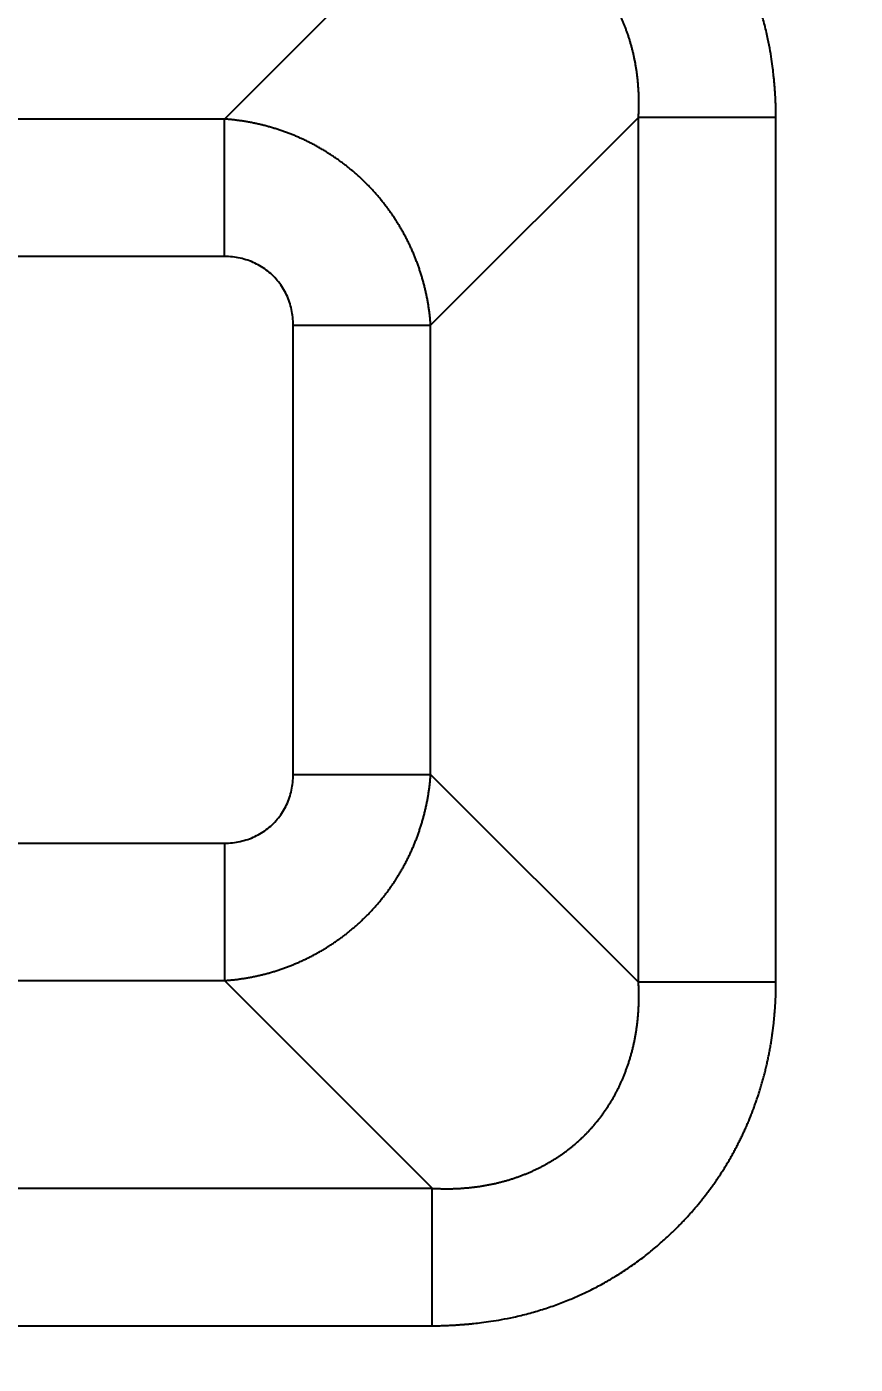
# Model space of a CAD drawing. Header units: millimetres. Extents: x -1286 to 291, y 5350 to 5880.
# Drawn here: x -1117.88 to -1106.43, y 5659.5 to 5678 of the extents above; entities that cross this region are included whole.
import ezdxf

# ---------------------------------------------------------------- set-up
doc = ezdxf.new("R2010")
doc.units = ezdxf.units.MM
doc.layers.add('dim', color=82, linetype='Continuous', lineweight=9)
doc.layers.add('粗实线层', color=7, linetype='Continuous', lineweight=35)
doc.dimstyles.new('ISO-25', dxfattribs={"dimscale": 1.5, "dimtxt": 2.5, "dimasz": 2.5, "dimexe": 1.25, "dimexo": 0.625, "dimtad": 1, "dimtxsty": 'Standard', "dimcen": 2.5, "dimadec": 0, "dimazin": 0, "dimtfac": 1, "dimtmove": 0, "dimatfit": 3, "dimfxl": 0, "dimarcsym": 0})

# ---------------------------------------------------------------- blocks, each defined once
blk = doc.blocks.new('*D39')
at = {"layer": 'Defpoints', "color": 0, "lineweight": 18, "transparency": 16777216}
for p in [(-981.514, 5754.075), (-1136.803, 5623.235)]:
    blk.add_point(p, dxfattribs=at)
at = {"layer": 'dim', "color": 0, "lineweight": -2, "transparency": 16777216}
for p, q in [((-931.597, 5796.133), (-979.219, 5756.008)), ((-1136.803, 5623.235), (-981.514, 5754.075)), ((-1139.097, 5621.302), (-1141.391, 5619.369))]:
    blk.add_line(p, q, dxfattribs=at)
at = {"layer": 'dim', "color": 0, "lineweight": 18, "transparency": 16777216}
for points in [[(-979.542, 5756.391), (-978.897, 5755.626), (-981.514, 5754.075)], [(-1139.419, 5621.684), (-1138.775, 5620.92), (-1136.803, 5623.235)]]:
    blk.add_solid(points, dxfattribs=at)
at = {"layer": 'dim', "color": 0, "lineweight": 18, "transparency": 16777216, "insert": (-942.427, 5790.849), "char_height": 3.75, "attachment_point": 5, "rotation": 40.1161}
blk.add_mtext('∅203,06', dxfattribs=at)

msp = doc.modelspace()

# ---------------------------------------------------------------- linework, layer by layer
at = {"layer": '粗实线层', "lineweight": 25}
for p, q in [((-1115.147, 5676.723), (-1112.274, 5679.596)), ((-1115.147, 5676.723), (-1121.358, 5676.723)), ((-1112.296, 5673.872), (-1109.423, 5676.745)), ((-1109.423, 5664.788), (-1109.423, 5676.745)), ((-1107.522, 5664.787), (-1107.522, 5676.745)), ((-1115.147, 5674.822), (-1121.358, 5674.822)), ((-1114.196, 5667.66), (-1114.196, 5673.872)), ((-1112.296, 5667.66), (-1112.296, 5673.872)), ((-1112.296, 5667.66), (-1109.423, 5664.788)), ((-1121.358, 5666.71), (-1115.147, 5666.71)), ((-1121.358, 5664.81), (-1115.147, 5664.81)), ((-1115.147, 5664.81), (-1112.274, 5661.937)), ((-1124.231, 5661.937), (-1112.274, 5661.937)), ((-1124.231, 5660.036), (-1112.274, 5660.036))]:
    msp.add_line(p, q, dxfattribs=at)
for radius in [87.342, 87.216, 86.564]:
    msp.add_circle((-1053.128, 5688.655), radius, dxfattribs=at)
for centre, radius, start, end in [((-1053.128, 5688.655), 86.224, 180.08059, 269.91941), ((-1053.128, 5688.655), 85.581, 180.90297, 269.09703), ((-1053.128, 5688.655), 83.696, 181.96796, 267.77604), ((-1053.128, 5688.655), 82.706, 182.5804, 267.41961), ((-1059.158, 5688.655), 102.032, 191.56871, 353.81047), ((-1059.158, 5688.655), 101.531, 191.59189, 353.81047), ((-1059.158, 5688.655), 100.442, 191.71935, 339.08959), ((-1059.158, 5688.655), 100.141, 191.71934, 339.08959), ((-1059.158, 5688.655), 100.022, 191.73334, 338.88345), ((-1059.158, 5688.655), 99.521, 191.82936, 338.86382), ((-1059.158, 5688.655), 102.401, 208.57791, 345.69153), ((-1059.158, 5688.655), 102.402, 208.57791, 345.69153)]:
    msp.add_arc(centre, radius, start, end, dxfattribs=at)
for points, knots in [([(-1107.522, 5676.745), (-1107.522, 5676.757), (-1107.522, 5676.782), (-1107.523, 5676.818), (-1107.523, 5676.853), (-1107.524, 5676.888), (-1107.525, 5676.922), (-1107.527, 5676.954), (-1107.528, 5676.986), (-1107.53, 5677.017), (-1107.531, 5677.047), (-1107.533, 5677.076), (-1107.535, 5677.104), (-1107.537, 5677.132), (-1107.539, 5677.158), (-1107.541, 5677.184), (-1107.543, 5677.208), (-1107.545, 5677.232), (-1107.547, 5677.255), (-1107.549, 5677.277), (-1107.552, 5677.298), (-1107.557, 5677.347), (-1107.566, 5677.432), (-1107.584, 5677.56), (-1107.608, 5677.71), (-1107.643, 5677.883), (-1107.689, 5678.071), (-1107.746, 5678.266), (-1107.81, 5678.456), (-1107.879, 5678.634), (-1107.952, 5678.803), (-1108.03, 5678.965), (-1108.116, 5679.127), (-1108.211, 5679.29), (-1108.317, 5679.453), (-1108.43, 5679.613), (-1108.548, 5679.764), (-1108.664, 5679.9), (-1108.775, 5680.022), (-1108.863, 5680.112), (-1108.927, 5680.176), (-1108.97, 5680.217), (-1109.013, 5680.257), (-1109.057, 5680.297), (-1109.101, 5680.337), (-1109.147, 5680.376), (-1109.193, 5680.415), (-1109.239, 5680.453), (-1109.287, 5680.491), (-1109.335, 5680.528), (-1109.383, 5680.565), (-1109.432, 5680.601), (-1109.482, 5680.637), (-1109.533, 5680.672), (-1109.584, 5680.707), (-1109.636, 5680.741), (-1109.688, 5680.774), (-1109.742, 5680.807), (-1109.795, 5680.839), (-1109.85, 5680.871), (-1109.905, 5680.901), (-1109.96, 5680.932), (-1110.016, 5680.961), (-1110.073, 5680.99), (-1110.13, 5681.018), (-1110.188, 5681.046), (-1110.247, 5681.072), (-1110.306, 5681.098), (-1110.365, 5681.124), (-1110.425, 5681.148), (-1110.486, 5681.172), (-1110.547, 5681.195), (-1110.608, 5681.217), (-1110.67, 5681.238), (-1110.732, 5681.259), (-1110.795, 5681.279), (-1110.859, 5681.298), (-1110.923, 5681.316), (-1110.987, 5681.333), (-1111.052, 5681.35), (-1111.117, 5681.365), (-1111.182, 5681.38), (-1111.248, 5681.394), (-1111.314, 5681.407), (-1111.381, 5681.419), (-1111.448, 5681.431), (-1111.515, 5681.441), (-1111.583, 5681.451), (-1111.651, 5681.459), (-1111.719, 5681.467), (-1111.787, 5681.474), (-1111.856, 5681.48), (-1111.925, 5681.485), (-1111.994, 5681.489), (-1112.064, 5681.492), (-1112.134, 5681.494), (-1112.203, 5681.496), (-1112.25, 5681.496), (-1112.274, 5681.496)], [0, 0, 0, 0, 0.004956, 0.009794, 0.014513, 0.019115, 0.023598, 0.027963, 0.032209, 0.036337, 0.040347, 0.044238, 0.04801, 0.051664, 0.055199, 0.058615, 0.061912, 0.06509, 0.06815, 0.071091, 0.073913, 0.076616, 0.090894, 0.108111, 0.128274, 0.151386, 0.178814, 0.205869, 0.232556, 0.258875, 0.282249, 0.306185, 0.330682, 0.35574, 0.381361, 0.408568, 0.434066, 0.45785, 0.47992, 0.500277, 0.508121, 0.515994, 0.523895, 0.531825, 0.539783, 0.54777, 0.555785, 0.563828, 0.5719, 0.579999, 0.588127, 0.596282, 0.604464, 0.612674, 0.620911, 0.629175, 0.637466, 0.645785, 0.65413, 0.662503, 0.670903, 0.67933, 0.687785, 0.696266, 0.704775, 0.71331, 0.721872, 0.730461, 0.739075, 0.747715, 0.756381, 0.765071, 0.773787, 0.782528, 0.791294, 0.800087, 0.808905, 0.81775, 0.82662, 0.835517, 0.844441, 0.85339, 0.862365, 0.871366, 0.880393, 0.889445, 0.898522, 0.907623, 0.916749, 0.9259, 0.935076, 0.944277, 0.953502, 0.962753, 0.972028, 0.981328, 0.990652, 1, 1, 1, 1]), ([(-1109.423, 5676.745), (-1109.422, 5676.754), (-1109.421, 5676.772), (-1109.42, 5676.799), (-1109.419, 5676.826), (-1109.418, 5676.853), (-1109.417, 5676.879), (-1109.417, 5676.906), (-1109.417, 5676.933), (-1109.417, 5676.959), (-1109.417, 5676.986), (-1109.418, 5677.012), (-1109.418, 5677.038), (-1109.419, 5677.065), (-1109.42, 5677.091), (-1109.422, 5677.117), (-1109.423, 5677.143), (-1109.425, 5677.169), (-1109.427, 5677.194), (-1109.429, 5677.22), (-1109.431, 5677.246), (-1109.434, 5677.271), (-1109.437, 5677.297), (-1109.44, 5677.322), (-1109.443, 5677.347), (-1109.446, 5677.372), (-1109.45, 5677.397), (-1109.454, 5677.422), (-1109.458, 5677.447), (-1109.462, 5677.472), (-1109.466, 5677.497), (-1109.471, 5677.521), (-1109.476, 5677.545), (-1109.481, 5677.57), (-1109.486, 5677.594), (-1109.491, 5677.618), (-1109.497, 5677.642), (-1109.503, 5677.666), (-1109.509, 5677.69), (-1109.515, 5677.713), (-1109.521, 5677.737), (-1109.528, 5677.76), (-1109.534, 5677.784), (-1109.541, 5677.807), (-1109.548, 5677.83), (-1109.556, 5677.853), (-1109.563, 5677.875), (-1109.571, 5677.898), (-1109.579, 5677.921), (-1109.587, 5677.943), (-1109.595, 5677.966), (-1109.603, 5677.988), (-1109.612, 5678.01), (-1109.621, 5678.032), (-1109.629, 5678.053), (-1109.639, 5678.075), (-1109.648, 5678.097), (-1109.657, 5678.118), (-1109.667, 5678.139), (-1109.677, 5678.161), (-1109.686, 5678.182), (-1109.697, 5678.202), (-1109.707, 5678.223), (-1109.717, 5678.244), (-1109.728, 5678.264), (-1109.739, 5678.285), (-1109.749, 5678.305), (-1109.761, 5678.325), (-1109.772, 5678.345), (-1109.783, 5678.364), (-1109.795, 5678.384), (-1109.806, 5678.403), (-1109.818, 5678.423), (-1109.83, 5678.442), (-1109.842, 5678.461), (-1109.855, 5678.48), (-1109.867, 5678.499), (-1109.88, 5678.517), (-1109.893, 5678.536), (-1109.905, 5678.554), (-1109.919, 5678.572), (-1109.932, 5678.59), (-1109.945, 5678.608), (-1109.959, 5678.626), (-1109.972, 5678.643), (-1109.986, 5678.661), (-1110, 5678.678), (-1110.014, 5678.695), (-1110.028, 5678.712), (-1110.042, 5678.728), (-1110.057, 5678.745), (-1110.071, 5678.762), (-1110.086, 5678.778), (-1110.101, 5678.794), (-1110.116, 5678.81), (-1110.131, 5678.826), (-1110.146, 5678.841), (-1110.167, 5678.863), (-1110.194, 5678.889), (-1110.227, 5678.92), (-1110.261, 5678.951), (-1110.296, 5678.981), (-1110.331, 5679.011), (-1110.367, 5679.04), (-1110.404, 5679.068), (-1110.441, 5679.096), (-1110.479, 5679.123), (-1110.517, 5679.15), (-1110.557, 5679.176), (-1110.596, 5679.201), (-1110.637, 5679.225), (-1110.678, 5679.249), (-1110.72, 5679.272), (-1110.762, 5679.295), (-1110.805, 5679.317), (-1110.849, 5679.338), (-1110.893, 5679.358), (-1110.938, 5679.378), (-1110.983, 5679.396), (-1111.029, 5679.415), (-1111.075, 5679.432), (-1111.122, 5679.448), (-1111.17, 5679.464), (-1111.218, 5679.479), (-1111.266, 5679.493), (-1111.315, 5679.506), (-1111.365, 5679.519), (-1111.415, 5679.531), (-1111.466, 5679.541), (-1111.517, 5679.551), (-1111.568, 5679.56), (-1111.62, 5679.569), (-1111.672, 5679.576), (-1111.725, 5679.582), (-1111.778, 5679.588), (-1111.832, 5679.592), (-1111.886, 5679.596), (-1111.94, 5679.599), (-1111.995, 5679.601), (-1112.05, 5679.602), (-1112.106, 5679.602), (-1112.161, 5679.601), (-1112.217, 5679.599), (-1112.255, 5679.597), (-1112.274, 5679.596)], [0, 0, 0, 0, 0.005924, 0.011829, 0.017716, 0.023584, 0.029433, 0.035265, 0.041078, 0.046873, 0.05265, 0.058409, 0.06415, 0.069873, 0.075579, 0.081267, 0.086938, 0.092592, 0.098228, 0.103848, 0.10945, 0.115035, 0.120604, 0.126156, 0.131691, 0.13721, 0.142713, 0.1482, 0.15367, 0.159124, 0.164563, 0.169986, 0.175393, 0.180785, 0.186161, 0.191522, 0.196869, 0.2022, 0.207516, 0.212817, 0.218104, 0.223376, 0.228634, 0.233878, 0.239108, 0.244323, 0.249525, 0.254714, 0.259888, 0.26505, 0.270198, 0.275333, 0.280454, 0.285564, 0.29066, 0.295744, 0.300815, 0.305874, 0.310921, 0.315957, 0.32098, 0.325992, 0.330992, 0.33598, 0.340958, 0.345925, 0.35088, 0.355825, 0.36076, 0.365684, 0.370597, 0.375501, 0.380395, 0.385279, 0.390153, 0.395018, 0.399873, 0.40472, 0.409558, 0.414387, 0.419207, 0.424019, 0.428822, 0.433618, 0.438406, 0.443186, 0.447958, 0.452723, 0.457481, 0.462232, 0.466976, 0.471713, 0.476444, 0.481169, 0.485887, 0.4906, 0.495306, 0.500008, 0.509822, 0.519661, 0.529527, 0.539421, 0.549346, 0.559303, 0.569293, 0.579318, 0.589379, 0.599479, 0.609618, 0.619799, 0.630022, 0.64029, 0.650603, 0.660963, 0.671371, 0.68183, 0.69234, 0.702902, 0.713519, 0.724191, 0.734919, 0.745705, 0.756551, 0.767457, 0.778425, 0.789455, 0.80055, 0.811709, 0.822935, 0.834229, 0.845591, 0.857022, 0.868525, 0.880099, 0.891746, 0.903466, 0.915261, 0.927132, 0.93908, 0.951105, 0.963209, 0.975392, 0.987656, 1, 1, 1, 1]), ([(-1112.296, 5673.872), (-1112.296, 5673.881), (-1112.298, 5673.899), (-1112.3, 5673.925), (-1112.302, 5673.952), (-1112.305, 5673.979), (-1112.308, 5674.006), (-1112.311, 5674.032), (-1112.314, 5674.059), (-1112.318, 5674.086), (-1112.322, 5674.113), (-1112.326, 5674.139), (-1112.33, 5674.166), (-1112.335, 5674.192), (-1112.339, 5674.219), (-1112.344, 5674.246), (-1112.35, 5674.272), (-1112.355, 5674.299), (-1112.361, 5674.325), (-1112.367, 5674.352), (-1112.373, 5674.378), (-1112.38, 5674.404), (-1112.386, 5674.431), (-1112.393, 5674.457), (-1112.4, 5674.483), (-1112.408, 5674.509), (-1112.415, 5674.535), (-1112.423, 5674.561), (-1112.431, 5674.587), (-1112.439, 5674.613), (-1112.448, 5674.639), (-1112.457, 5674.665), (-1112.466, 5674.691), (-1112.475, 5674.716), (-1112.485, 5674.742), (-1112.494, 5674.767), (-1112.504, 5674.793), (-1112.514, 5674.818), (-1112.525, 5674.843), (-1112.535, 5674.869), (-1112.546, 5674.894), (-1112.557, 5674.919), (-1112.569, 5674.944), (-1112.58, 5674.968), (-1112.592, 5674.993), (-1112.604, 5675.018), (-1112.616, 5675.042), (-1112.628, 5675.067), (-1112.641, 5675.091), (-1112.654, 5675.115), (-1112.667, 5675.14), (-1112.68, 5675.164), (-1112.694, 5675.188), (-1112.708, 5675.211), (-1112.722, 5675.235), (-1112.736, 5675.259), (-1112.75, 5675.282), (-1112.765, 5675.305), (-1112.78, 5675.329), (-1112.795, 5675.352), (-1112.81, 5675.375), (-1112.825, 5675.397), (-1112.841, 5675.42), (-1112.857, 5675.443), (-1112.873, 5675.465), (-1112.889, 5675.487), (-1112.906, 5675.509), (-1112.923, 5675.531), (-1112.939, 5675.553), (-1112.957, 5675.575), (-1112.974, 5675.596), (-1112.991, 5675.618), (-1113.009, 5675.639), (-1113.027, 5675.66), (-1113.045, 5675.681), (-1113.063, 5675.702), (-1113.082, 5675.722), (-1113.1, 5675.743), (-1113.119, 5675.763), (-1113.138, 5675.783), (-1113.157, 5675.803), (-1113.177, 5675.823), (-1113.196, 5675.842), (-1113.216, 5675.861), (-1113.236, 5675.881), (-1113.256, 5675.9), (-1113.276, 5675.918), (-1113.297, 5675.937), (-1113.317, 5675.956), (-1113.338, 5675.974), (-1113.359, 5675.992), (-1113.38, 5676.01), (-1113.401, 5676.027), (-1113.422, 5676.045), (-1113.444, 5676.062), (-1113.466, 5676.079), (-1113.487, 5676.096), (-1113.509, 5676.113), (-1113.532, 5676.129), (-1113.554, 5676.146), (-1113.576, 5676.162), (-1113.599, 5676.178), (-1113.621, 5676.193), (-1113.644, 5676.209), (-1113.667, 5676.224), (-1113.69, 5676.239), (-1113.713, 5676.254), (-1113.737, 5676.268), (-1113.76, 5676.283), (-1113.784, 5676.297), (-1113.808, 5676.311), (-1113.831, 5676.325), (-1113.855, 5676.338), (-1113.879, 5676.352), (-1113.903, 5676.365), (-1113.928, 5676.378), (-1113.952, 5676.39), (-1113.976, 5676.403), (-1114.001, 5676.415), (-1114.026, 5676.427), (-1114.05, 5676.439), (-1114.075, 5676.45), (-1114.1, 5676.461), (-1114.125, 5676.472), (-1114.15, 5676.483), (-1114.175, 5676.494), (-1114.201, 5676.504), (-1114.226, 5676.514), (-1114.252, 5676.524), (-1114.277, 5676.534), (-1114.303, 5676.544), (-1114.328, 5676.553), (-1114.354, 5676.562), (-1114.38, 5676.571), (-1114.406, 5676.579), (-1114.432, 5676.587), (-1114.457, 5676.595), (-1114.484, 5676.603), (-1114.51, 5676.611), (-1114.536, 5676.618), (-1114.562, 5676.625), (-1114.588, 5676.632), (-1114.614, 5676.639), (-1114.641, 5676.645), (-1114.667, 5676.652), (-1114.694, 5676.658), (-1114.72, 5676.663), (-1114.747, 5676.669), (-1114.773, 5676.674), (-1114.8, 5676.679), (-1114.826, 5676.684), (-1114.853, 5676.688), (-1114.879, 5676.693), (-1114.906, 5676.697), (-1114.933, 5676.701), (-1114.959, 5676.704), (-1114.986, 5676.707), (-1115.013, 5676.711), (-1115.04, 5676.714), (-1115.066, 5676.716), (-1115.093, 5676.719), (-1115.12, 5676.721), (-1115.138, 5676.722), (-1115.147, 5676.723)], [0, 0, 0, 0, 0.006177, 0.012354, 0.018532, 0.024711, 0.030891, 0.037071, 0.043252, 0.049434, 0.055616, 0.061799, 0.067982, 0.074166, 0.080351, 0.086537, 0.092724, 0.098912, 0.105101, 0.11129, 0.117481, 0.123672, 0.129864, 0.136058, 0.142251, 0.148446, 0.154641, 0.160838, 0.167034, 0.173232, 0.179431, 0.18563, 0.19183, 0.198031, 0.204233, 0.210436, 0.21664, 0.222845, 0.229051, 0.235259, 0.241468, 0.247678, 0.25389, 0.260103, 0.266319, 0.272535, 0.278754, 0.284973, 0.291194, 0.297416, 0.30364, 0.309864, 0.31609, 0.322316, 0.328543, 0.334772, 0.341001, 0.347231, 0.353461, 0.359693, 0.365925, 0.372158, 0.378391, 0.384625, 0.39086, 0.397095, 0.403332, 0.409568, 0.415806, 0.422044, 0.428283, 0.434523, 0.440763, 0.447004, 0.453245, 0.459486, 0.465728, 0.47197, 0.478212, 0.484455, 0.490697, 0.49694, 0.503183, 0.509425, 0.515668, 0.52191, 0.528152, 0.534393, 0.540634, 0.546875, 0.553116, 0.559355, 0.565595, 0.571833, 0.578071, 0.584309, 0.590546, 0.596782, 0.603018, 0.609253, 0.615487, 0.621721, 0.627954, 0.634187, 0.640418, 0.64665, 0.65288, 0.659109, 0.665338, 0.671565, 0.677791, 0.684017, 0.690241, 0.696464, 0.702686, 0.708906, 0.715125, 0.721342, 0.727558, 0.733772, 0.739985, 0.746196, 0.752405, 0.758614, 0.764821, 0.771027, 0.777231, 0.783435, 0.789638, 0.79584, 0.802041, 0.808241, 0.81444, 0.820639, 0.826837, 0.833033, 0.839229, 0.845424, 0.851618, 0.857812, 0.864004, 0.870196, 0.876386, 0.882575, 0.888763, 0.894951, 0.901137, 0.907322, 0.913506, 0.91969, 0.925872, 0.932054, 0.938235, 0.944415, 0.950595, 0.956774, 0.962951, 0.969128, 0.975305, 0.98148, 0.987654, 0.993828, 1, 1, 1, 1]), ([(-1115.147, 5674.822), (-1115.147, 5674.926), (-1115.147, 5675.03), (-1115.147, 5675.235), (-1115.147, 5675.336), (-1115.147, 5675.534), (-1115.147, 5675.63), (-1115.147, 5675.816), (-1115.147, 5675.905), (-1115.147, 5676.074), (-1115.147, 5676.154), (-1115.147, 5676.302), (-1115.147, 5676.371), (-1115.147, 5676.495), (-1115.147, 5676.55), (-1115.147, 5676.647), (-1115.147, 5676.689), (-1115.147, 5676.723)], [0, 0, 0, 0, 0.125, 0.125, 0.25, 0.25, 0.375, 0.375, 0.5, 0.5, 0.625, 0.625, 0.75, 0.75, 0.875, 0.875, 1, 1, 1, 1]), ([(-1107.522, 5676.745), (-1107.626, 5676.745), (-1107.73, 5676.745), (-1107.935, 5676.745), (-1108.036, 5676.745), (-1108.234, 5676.745), (-1108.33, 5676.745), (-1108.516, 5676.745), (-1108.605, 5676.745), (-1108.774, 5676.745), (-1108.854, 5676.745), (-1109.002, 5676.745), (-1109.071, 5676.745), (-1109.195, 5676.745), (-1109.251, 5676.745), (-1109.348, 5676.745), (-1109.389, 5676.745), (-1109.423, 5676.745)], [0, 0, 0, 0, 0.125, 0.125, 0.25, 0.25, 0.375, 0.375, 0.5, 0.5, 0.625, 0.625, 0.75, 0.75, 0.875, 0.875, 1, 1, 1, 1]), ([(-1115.147, 5664.81), (-1115.138, 5664.81), (-1115.12, 5664.812), (-1115.093, 5664.814), (-1115.066, 5664.816), (-1115.04, 5664.819), (-1115.013, 5664.822), (-1114.986, 5664.825), (-1114.959, 5664.828), (-1114.933, 5664.832), (-1114.906, 5664.836), (-1114.879, 5664.84), (-1114.853, 5664.844), (-1114.826, 5664.849), (-1114.799, 5664.853), (-1114.773, 5664.858), (-1114.746, 5664.864), (-1114.72, 5664.869), (-1114.693, 5664.875), (-1114.667, 5664.881), (-1114.641, 5664.887), (-1114.614, 5664.893), (-1114.588, 5664.9), (-1114.562, 5664.907), (-1114.535, 5664.914), (-1114.509, 5664.922), (-1114.483, 5664.929), (-1114.457, 5664.937), (-1114.431, 5664.945), (-1114.405, 5664.953), (-1114.379, 5664.962), (-1114.354, 5664.971), (-1114.328, 5664.98), (-1114.302, 5664.989), (-1114.277, 5664.998), (-1114.251, 5665.008), (-1114.226, 5665.018), (-1114.2, 5665.028), (-1114.175, 5665.039), (-1114.15, 5665.049), (-1114.125, 5665.06), (-1114.1, 5665.071), (-1114.075, 5665.082), (-1114.05, 5665.094), (-1114.025, 5665.106), (-1114.001, 5665.118), (-1113.976, 5665.13), (-1113.952, 5665.142), (-1113.927, 5665.155), (-1113.903, 5665.168), (-1113.879, 5665.181), (-1113.855, 5665.194), (-1113.831, 5665.208), (-1113.807, 5665.222), (-1113.783, 5665.236), (-1113.76, 5665.25), (-1113.736, 5665.264), (-1113.713, 5665.279), (-1113.69, 5665.294), (-1113.667, 5665.309), (-1113.644, 5665.324), (-1113.621, 5665.339), (-1113.598, 5665.355), (-1113.576, 5665.371), (-1113.553, 5665.387), (-1113.531, 5665.403), (-1113.509, 5665.42), (-1113.487, 5665.436), (-1113.465, 5665.453), (-1113.444, 5665.47), (-1113.422, 5665.488), (-1113.401, 5665.505), (-1113.379, 5665.523), (-1113.358, 5665.541), (-1113.338, 5665.559), (-1113.317, 5665.577), (-1113.296, 5665.596), (-1113.276, 5665.614), (-1113.256, 5665.633), (-1113.236, 5665.652), (-1113.216, 5665.671), (-1113.196, 5665.691), (-1113.176, 5665.71), (-1113.157, 5665.73), (-1113.138, 5665.75), (-1113.119, 5665.77), (-1113.1, 5665.79), (-1113.081, 5665.811), (-1113.063, 5665.831), (-1113.045, 5665.852), (-1113.027, 5665.873), (-1113.009, 5665.894), (-1112.991, 5665.915), (-1112.974, 5665.936), (-1112.956, 5665.958), (-1112.939, 5665.98), (-1112.922, 5666.001), (-1112.906, 5666.023), (-1112.889, 5666.045), (-1112.873, 5666.068), (-1112.857, 5666.09), (-1112.841, 5666.113), (-1112.825, 5666.135), (-1112.81, 5666.158), (-1112.795, 5666.181), (-1112.779, 5666.204), (-1112.765, 5666.227), (-1112.75, 5666.251), (-1112.736, 5666.274), (-1112.721, 5666.298), (-1112.707, 5666.321), (-1112.694, 5666.345), (-1112.68, 5666.369), (-1112.667, 5666.393), (-1112.654, 5666.417), (-1112.641, 5666.442), (-1112.628, 5666.466), (-1112.616, 5666.49), (-1112.604, 5666.515), (-1112.592, 5666.54), (-1112.58, 5666.564), (-1112.568, 5666.589), (-1112.557, 5666.614), (-1112.546, 5666.639), (-1112.535, 5666.664), (-1112.525, 5666.689), (-1112.514, 5666.715), (-1112.504, 5666.74), (-1112.494, 5666.765), (-1112.484, 5666.791), (-1112.475, 5666.817), (-1112.466, 5666.842), (-1112.457, 5666.868), (-1112.448, 5666.894), (-1112.439, 5666.92), (-1112.431, 5666.945), (-1112.423, 5666.971), (-1112.415, 5666.997), (-1112.408, 5667.024), (-1112.4, 5667.05), (-1112.393, 5667.076), (-1112.386, 5667.102), (-1112.379, 5667.128), (-1112.373, 5667.155), (-1112.367, 5667.181), (-1112.361, 5667.208), (-1112.355, 5667.234), (-1112.35, 5667.26), (-1112.344, 5667.287), (-1112.339, 5667.314), (-1112.335, 5667.34), (-1112.33, 5667.367), (-1112.326, 5667.393), (-1112.322, 5667.42), (-1112.318, 5667.447), (-1112.314, 5667.473), (-1112.311, 5667.5), (-1112.308, 5667.527), (-1112.305, 5667.553), (-1112.302, 5667.58), (-1112.3, 5667.607), (-1112.298, 5667.634), (-1112.296, 5667.652), (-1112.296, 5667.66)], [0, 0, 0, 0, 0.006177, 0.012354, 0.018532, 0.024711, 0.030891, 0.037071, 0.043252, 0.049434, 0.055616, 0.061799, 0.067982, 0.074166, 0.080351, 0.086537, 0.092724, 0.098912, 0.105101, 0.11129, 0.117481, 0.123672, 0.129864, 0.136058, 0.142251, 0.148446, 0.154641, 0.160838, 0.167034, 0.173232, 0.179431, 0.18563, 0.19183, 0.198031, 0.204233, 0.210436, 0.21664, 0.222845, 0.229051, 0.235259, 0.241468, 0.247678, 0.25389, 0.260103, 0.266319, 0.272535, 0.278754, 0.284973, 0.291194, 0.297416, 0.30364, 0.309864, 0.31609, 0.322316, 0.328543, 0.334772, 0.341001, 0.347231, 0.353461, 0.359693, 0.365925, 0.372158, 0.378391, 0.384625, 0.39086, 0.397095, 0.403332, 0.409568, 0.415806, 0.422044, 0.428283, 0.434523, 0.440763, 0.447004, 0.453245, 0.459486, 0.465728, 0.47197, 0.478212, 0.484455, 0.490697, 0.49694, 0.503183, 0.509425, 0.515668, 0.52191, 0.528152, 0.534393, 0.540634, 0.546875, 0.553116, 0.559355, 0.565595, 0.571833, 0.578071, 0.584309, 0.590546, 0.596782, 0.603018, 0.609253, 0.615487, 0.621721, 0.627954, 0.634187, 0.640418, 0.64665, 0.65288, 0.659109, 0.665338, 0.671565, 0.677791, 0.684017, 0.690241, 0.696464, 0.702686, 0.708906, 0.715125, 0.721342, 0.727558, 0.733772, 0.739985, 0.746196, 0.752405, 0.758614, 0.764821, 0.771027, 0.777231, 0.783435, 0.789638, 0.79584, 0.802041, 0.808241, 0.81444, 0.820639, 0.826837, 0.833033, 0.839229, 0.845424, 0.851618, 0.857812, 0.864004, 0.870196, 0.876386, 0.882575, 0.888763, 0.894951, 0.901137, 0.907322, 0.913506, 0.91969, 0.925872, 0.932054, 0.938235, 0.944415, 0.950595, 0.956774, 0.962951, 0.969128, 0.975305, 0.98148, 0.987654, 0.993828, 1, 1, 1, 1]), ([(-1114.196, 5667.66), (-1114.093, 5667.66), (-1113.989, 5667.66), (-1113.784, 5667.66), (-1113.682, 5667.66), (-1113.485, 5667.66), (-1113.388, 5667.66), (-1113.203, 5667.66), (-1113.114, 5667.66), (-1112.945, 5667.66), (-1112.865, 5667.66), (-1112.716, 5667.66), (-1112.648, 5667.66), (-1112.524, 5667.66), (-1112.468, 5667.66), (-1112.371, 5667.66), (-1112.33, 5667.66), (-1112.296, 5667.66)], [0, 0, 0, 0, 0.125, 0.125, 0.25, 0.25, 0.375, 0.375, 0.5, 0.5, 0.625, 0.625, 0.75, 0.75, 0.875, 0.875, 1, 1, 1, 1]), ([(-1112.274, 5661.937), (-1112.265, 5661.936), (-1112.247, 5661.935), (-1112.22, 5661.934), (-1112.193, 5661.933), (-1112.166, 5661.932), (-1112.139, 5661.931), (-1112.112, 5661.931), (-1112.086, 5661.931), (-1112.059, 5661.931), (-1112.033, 5661.931), (-1112.006, 5661.931), (-1111.98, 5661.932), (-1111.954, 5661.933), (-1111.928, 5661.934), (-1111.902, 5661.935), (-1111.876, 5661.937), (-1111.85, 5661.939), (-1111.824, 5661.941), (-1111.798, 5661.943), (-1111.773, 5661.945), (-1111.747, 5661.948), (-1111.722, 5661.951), (-1111.696, 5661.954), (-1111.671, 5661.957), (-1111.646, 5661.96), (-1111.621, 5661.964), (-1111.596, 5661.968), (-1111.571, 5661.972), (-1111.547, 5661.976), (-1111.522, 5661.98), (-1111.497, 5661.985), (-1111.473, 5661.99), (-1111.449, 5661.995), (-1111.425, 5662), (-1111.4, 5662.005), (-1111.376, 5662.011), (-1111.353, 5662.017), (-1111.329, 5662.023), (-1111.305, 5662.029), (-1111.282, 5662.035), (-1111.258, 5662.042), (-1111.235, 5662.048), (-1111.212, 5662.055), (-1111.189, 5662.062), (-1111.166, 5662.07), (-1111.143, 5662.077), (-1111.12, 5662.085), (-1111.098, 5662.093), (-1111.075, 5662.101), (-1111.053, 5662.109), (-1111.031, 5662.117), (-1111.009, 5662.126), (-1110.987, 5662.134), (-1110.965, 5662.143), (-1110.943, 5662.152), (-1110.922, 5662.162), (-1110.9, 5662.171), (-1110.879, 5662.181), (-1110.858, 5662.19), (-1110.837, 5662.2), (-1110.816, 5662.21), (-1110.795, 5662.221), (-1110.775, 5662.231), (-1110.754, 5662.242), (-1110.734, 5662.252), (-1110.714, 5662.263), (-1110.694, 5662.274), (-1110.674, 5662.286), (-1110.654, 5662.297), (-1110.634, 5662.309), (-1110.615, 5662.32), (-1110.596, 5662.332), (-1110.577, 5662.344), (-1110.557, 5662.356), (-1110.539, 5662.369), (-1110.52, 5662.381), (-1110.501, 5662.394), (-1110.483, 5662.406), (-1110.465, 5662.419), (-1110.446, 5662.432), (-1110.428, 5662.446), (-1110.411, 5662.459), (-1110.393, 5662.472), (-1110.375, 5662.486), (-1110.358, 5662.5), (-1110.341, 5662.514), (-1110.324, 5662.528), (-1110.307, 5662.542), (-1110.29, 5662.556), (-1110.273, 5662.571), (-1110.257, 5662.585), (-1110.241, 5662.6), (-1110.225, 5662.615), (-1110.209, 5662.63), (-1110.193, 5662.645), (-1110.177, 5662.66), (-1110.156, 5662.681), (-1110.13, 5662.708), (-1110.098, 5662.741), (-1110.067, 5662.775), (-1110.037, 5662.81), (-1110.008, 5662.845), (-1109.979, 5662.881), (-1109.95, 5662.917), (-1109.922, 5662.955), (-1109.895, 5662.993), (-1109.869, 5663.031), (-1109.843, 5663.071), (-1109.818, 5663.11), (-1109.793, 5663.151), (-1109.769, 5663.192), (-1109.746, 5663.234), (-1109.724, 5663.276), (-1109.702, 5663.319), (-1109.681, 5663.363), (-1109.66, 5663.407), (-1109.641, 5663.452), (-1109.622, 5663.497), (-1109.604, 5663.543), (-1109.587, 5663.589), (-1109.57, 5663.636), (-1109.554, 5663.684), (-1109.539, 5663.732), (-1109.525, 5663.78), (-1109.512, 5663.829), (-1109.5, 5663.879), (-1109.488, 5663.929), (-1109.477, 5663.979), (-1109.467, 5664.031), (-1109.458, 5664.082), (-1109.45, 5664.134), (-1109.443, 5664.186), (-1109.436, 5664.239), (-1109.431, 5664.292), (-1109.426, 5664.346), (-1109.422, 5664.4), (-1109.42, 5664.454), (-1109.418, 5664.509), (-1109.417, 5664.564), (-1109.417, 5664.619), (-1109.418, 5664.675), (-1109.42, 5664.731), (-1109.422, 5664.769), (-1109.423, 5664.788)], [0, 0, 0, 0, 0.005924, 0.011829, 0.017716, 0.023584, 0.029433, 0.035265, 0.041078, 0.046873, 0.05265, 0.058409, 0.06415, 0.069873, 0.075579, 0.081267, 0.086938, 0.092592, 0.098228, 0.103848, 0.10945, 0.115035, 0.120604, 0.126156, 0.131691, 0.13721, 0.142713, 0.1482, 0.15367, 0.159124, 0.164563, 0.169986, 0.175393, 0.180785, 0.186161, 0.191522, 0.196869, 0.2022, 0.207516, 0.212817, 0.218104, 0.223376, 0.228634, 0.233878, 0.239108, 0.244323, 0.249525, 0.254714, 0.259888, 0.26505, 0.270198, 0.275333, 0.280454, 0.285564, 0.29066, 0.295744, 0.300815, 0.305874, 0.310921, 0.315957, 0.32098, 0.325992, 0.330992, 0.33598, 0.340958, 0.345925, 0.35088, 0.355825, 0.36076, 0.365684, 0.370597, 0.375501, 0.380395, 0.385279, 0.390153, 0.395018, 0.399873, 0.40472, 0.409558, 0.414387, 0.419207, 0.424019, 0.428822, 0.433618, 0.438406, 0.443186, 0.447958, 0.452723, 0.457481, 0.462232, 0.466976, 0.471713, 0.476444, 0.481169, 0.485887, 0.4906, 0.495306, 0.500008, 0.509822, 0.519661, 0.529527, 0.539421, 0.549346, 0.559303, 0.569293, 0.579318, 0.589379, 0.599479, 0.609618, 0.619799, 0.630022, 0.64029, 0.650603, 0.660963, 0.671371, 0.68183, 0.69234, 0.702902, 0.713519, 0.724191, 0.734919, 0.745705, 0.756551, 0.767457, 0.778425, 0.789455, 0.80055, 0.811709, 0.822935, 0.834229, 0.845591, 0.857022, 0.868525, 0.880099, 0.891746, 0.903466, 0.915261, 0.927132, 0.93908, 0.951105, 0.963209, 0.975392, 0.987656, 1, 1, 1, 1]), ([(-1112.274, 5660.036), (-1112.261, 5660.036), (-1112.237, 5660.036), (-1112.2, 5660.037), (-1112.165, 5660.037), (-1112.13, 5660.038), (-1112.097, 5660.039), (-1112.064, 5660.04), (-1112.032, 5660.042), (-1112.001, 5660.043), (-1111.971, 5660.045), (-1111.942, 5660.047), (-1111.914, 5660.049), (-1111.887, 5660.051), (-1111.86, 5660.053), (-1111.835, 5660.055), (-1111.81, 5660.057), (-1111.786, 5660.059), (-1111.763, 5660.061), (-1111.741, 5660.063), (-1111.72, 5660.065), (-1111.671, 5660.071), (-1111.586, 5660.08), (-1111.458, 5660.098), (-1111.309, 5660.122), (-1111.136, 5660.157), (-1110.947, 5660.203), (-1110.752, 5660.26), (-1110.562, 5660.324), (-1110.384, 5660.393), (-1110.215, 5660.466), (-1110.053, 5660.544), (-1109.891, 5660.63), (-1109.729, 5660.725), (-1109.565, 5660.831), (-1109.405, 5660.944), (-1109.255, 5661.062), (-1109.119, 5661.178), (-1108.996, 5661.289), (-1108.906, 5661.377), (-1108.843, 5661.441), (-1108.802, 5661.484), (-1108.761, 5661.527), (-1108.721, 5661.571), (-1108.682, 5661.615), (-1108.642, 5661.661), (-1108.604, 5661.707), (-1108.565, 5661.753), (-1108.527, 5661.801), (-1108.49, 5661.848), (-1108.453, 5661.897), (-1108.417, 5661.946), (-1108.381, 5661.996), (-1108.346, 5662.047), (-1108.312, 5662.098), (-1108.278, 5662.15), (-1108.244, 5662.202), (-1108.211, 5662.256), (-1108.179, 5662.309), (-1108.148, 5662.364), (-1108.117, 5662.419), (-1108.087, 5662.474), (-1108.057, 5662.53), (-1108.028, 5662.587), (-1108, 5662.644), (-1107.973, 5662.702), (-1107.946, 5662.76), (-1107.92, 5662.819), (-1107.895, 5662.879), (-1107.87, 5662.939), (-1107.847, 5662.999), (-1107.824, 5663.06), (-1107.802, 5663.122), (-1107.78, 5663.184), (-1107.76, 5663.246), (-1107.74, 5663.309), (-1107.721, 5663.373), (-1107.703, 5663.437), (-1107.685, 5663.501), (-1107.669, 5663.565), (-1107.653, 5663.631), (-1107.638, 5663.696), (-1107.625, 5663.762), (-1107.611, 5663.828), (-1107.599, 5663.895), (-1107.588, 5663.962), (-1107.577, 5664.029), (-1107.568, 5664.097), (-1107.559, 5664.164), (-1107.552, 5664.233), (-1107.545, 5664.301), (-1107.539, 5664.37), (-1107.534, 5664.439), (-1107.53, 5664.508), (-1107.526, 5664.578), (-1107.524, 5664.647), (-1107.523, 5664.717), (-1107.522, 5664.764), (-1107.522, 5664.787)], [0, 0, 0, 0, 0.004956, 0.009794, 0.014513, 0.019115, 0.023598, 0.027963, 0.032209, 0.036337, 0.040347, 0.044238, 0.04801, 0.051664, 0.055199, 0.058615, 0.061912, 0.06509, 0.06815, 0.071091, 0.073913, 0.076616, 0.090894, 0.108111, 0.128274, 0.151386, 0.178814, 0.205869, 0.232556, 0.258875, 0.282249, 0.306185, 0.330682, 0.35574, 0.381361, 0.408568, 0.434066, 0.45785, 0.47992, 0.500277, 0.508121, 0.515994, 0.523895, 0.531825, 0.539783, 0.54777, 0.555785, 0.563828, 0.5719, 0.579999, 0.588127, 0.596282, 0.604464, 0.612674, 0.620911, 0.629175, 0.637466, 0.645785, 0.65413, 0.662503, 0.670903, 0.67933, 0.687785, 0.696266, 0.704775, 0.71331, 0.721872, 0.730461, 0.739075, 0.747715, 0.756381, 0.765071, 0.773787, 0.782528, 0.791294, 0.800087, 0.808905, 0.81775, 0.82662, 0.835517, 0.844441, 0.85339, 0.862365, 0.871366, 0.880393, 0.889445, 0.898522, 0.907623, 0.916749, 0.9259, 0.935076, 0.944277, 0.953502, 0.962753, 0.972028, 0.981328, 0.990652, 1, 1, 1, 1]), ([(-1112.274, 5660.036), (-1112.274, 5660.14), (-1112.274, 5660.244), (-1112.274, 5660.449), (-1112.274, 5660.55), (-1112.274, 5660.748), (-1112.274, 5660.844), (-1112.274, 5661.03), (-1112.274, 5661.119), (-1112.274, 5661.288), (-1112.274, 5661.368), (-1112.274, 5661.516), (-1112.274, 5661.585), (-1112.274, 5661.709), (-1112.274, 5661.764), (-1112.274, 5661.862), (-1112.274, 5661.903), (-1112.274, 5661.937)], [0, 0, 0, 0, 0.125, 0.125, 0.25, 0.25, 0.375, 0.375, 0.5, 0.5, 0.625, 0.625, 0.75, 0.75, 0.875, 0.875, 1, 1, 1, 1])]:
    msp.add_open_spline(points, degree=3, knots=knots, dxfattribs=at)
for points in [[(-1114.196, 5673.872), (-1114.196, 5673.947), (-1114.212, 5674.091), (-1114.281, 5674.296), (-1114.393, 5674.476), (-1114.542, 5674.626), (-1114.722, 5674.737), (-1114.927, 5674.807), (-1115.072, 5674.822), (-1115.147, 5674.822)], [(-1115.147, 5666.71), (-1115.072, 5666.71), (-1114.927, 5666.726), (-1114.722, 5666.795), (-1114.542, 5666.907), (-1114.393, 5667.056), (-1114.281, 5667.236), (-1114.212, 5667.441), (-1114.196, 5667.586), (-1114.196, 5667.66)]]:
    msp.add_open_spline(points, degree=3, dxfattribs=at)
for points, weights in [([(-1114.196, 5673.872), (-1113.308, 5673.872), (-1112.585, 5673.872), (-1112.296, 5673.872)], [1.10246344043, 0.965844453474, 0.965845519864, 1.1024666396]), ([(-1115.147, 5666.71), (-1115.147, 5665.822), (-1115.147, 5665.099), (-1115.147, 5664.81)], [1.10246344043, 0.965844453474, 0.965845519864, 1.1024666396]), ([(-1107.522, 5664.787), (-1108.411, 5664.787), (-1109.134, 5664.787), (-1109.423, 5664.787)], [1.10247137787, 0.965844680293, 0.965842874066, 1.10246595919])]:
    msp.add_rational_spline(points, weights, degree=3, dxfattribs=at)

# ---------------------------------------------------------------- dimensions: what is measured, and where the dimension line sits
at = {"layer": 'dim', "lineweight": 18}
dim = msp.add_diameter_dim_2p(p1=(-1136.803, 5623.235), p2=(-981.514, 5754.075), dimstyle='ISO-25', override={"dimasz": 2, "dimexe": 0.49975, "dimexo": 0.49975, "dimgap": 0.49975}, dxfattribs=at)
dim.commit()
dim.dimension.update_dxf_attribs({"geometry": '*D39', "text_midpoint": (-940.534, 5788.603), "dimtype": 163})

doc.saveas('drawing.dxf')
